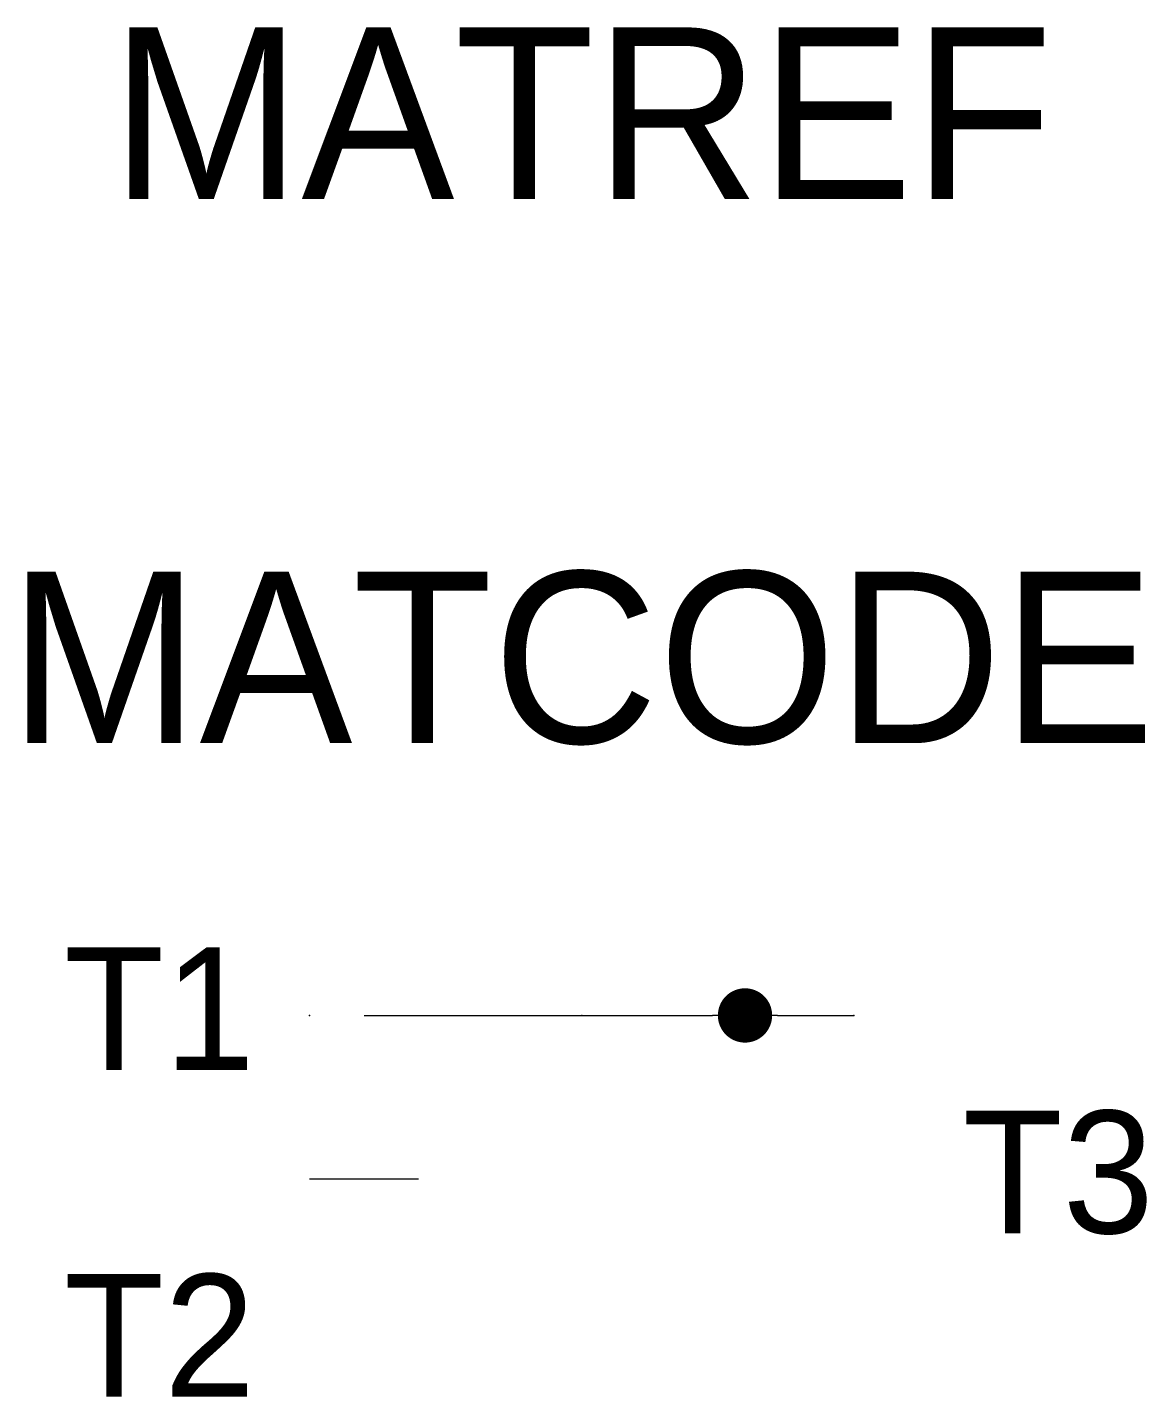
# Model space of a CAD drawing. Extents: x -10.2 to 10.4, y -7 to 18.1.
import ezdxf
from ezdxf.enums import TextEntityAlignment as Align

# ---------------------------------------------------------------- set-up
doc = ezdxf.new("R2010")
doc.units = 0
doc.layers.get('0').update_dxf_attribs({"linetype": 'CONTINUOUS'})
for name, color, linetype in [('A', 7, 'CONTINUOUS'), ('C', 6, 'CONTINUOUS'), ('T2', 7, 'CONTINUOUS')]:
    doc.layers.add(name, color=color, linetype=linetype)

msp = doc.modelspace()

# ---------------------------------------------------------------- linework, layer by layer
at = {"color": 0}
for p, q in [((-4, 0), (2.4, 0)), ((3.6, 0), (5, 0)), ((-5, -3), (-3, -3))]:
    msp.add_line(p, q, dxfattribs=at)
at = {"color": 0, "linetype": 'CONTINUOUS'}
for p, q in [((3, 0), (2.4, 0)), ((3.6, 0), (3, 0))]:
    msp.add_line(p, q, dxfattribs=at)
at = {"color": 0, "linetype": 'CONTINUOUS', "const_width": 0.5}
msp.add_lwpolyline([(3, 0.249, 1), (3, -0.249, 1)], format="xyb", close=True, dxfattribs=at)
at = {"layer": 'A', "color": 0, "linetype": 'CONTINUOUS'}
msp.add_point((0, 0), dxfattribs=at)
at = {"layer": 'C', "color": 0, "linetype": 'CONTINUOUS'}
for p in [(-5, 0), (5, 0)]:
    msp.add_point(p, dxfattribs=at)

# ---------------------------------------------------------------- texts
at = {"color": 0, "linetype": 'CONTINUOUS'}
for tag, p in [('MATREF', (0, 14.995)), ('MATCODE', (0, 5))]:
    msp.add_attdef(tag, text='', height=3.15, dxfattribs=at).set_placement(p, align=Align.CENTER)
at = {"layer": 'T2', "color": 0, "linetype": 'CONTINUOUS'}
for tag, p in [('T1', (-6, -1)), ('T2', (-6, -7))]:
    msp.add_attdef(tag, text='', height=2.25, dxfattribs=at).set_placement(p, align=Align.RIGHT)
msp.add_attdef('T3', (7, -4), '', height=2.25, dxfattribs=at)

doc.saveas('drawing.dxf')
